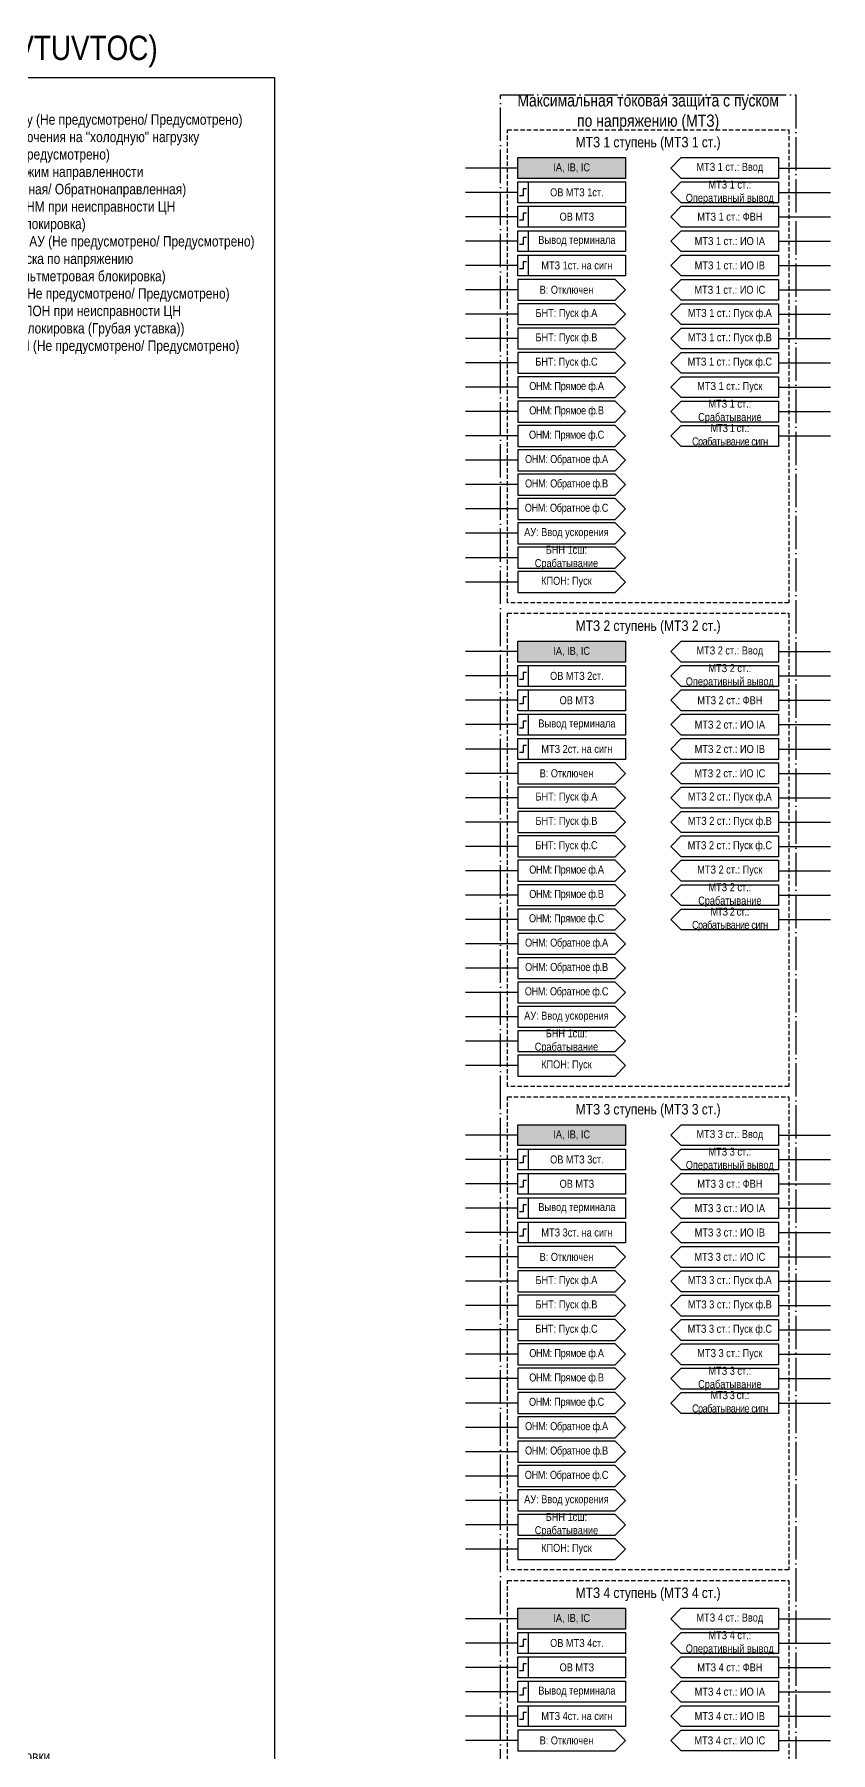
# Model space of a CAD drawing. Header units: millimetres. Extents: x -73 to 767, y -297 to 677.
# Drawn here: x 290.9 to 520, y 183.5 to 677.4 of the extents above; entities that cross this region are included whole.
import ezdxf

# ---------------------------------------------------------------- set-up
doc = ezdxf.new("R2010")
doc.units = ezdxf.units.MM
doc.linetypes.add('ACAD_ISO04W100', pattern=[30, 24, -3, 0, -3])
doc.linetypes.add('штриховая2', pattern=[0.375, 0.25, -0.125])
doc.layers.add('TEXT', color=7, linetype='Continuous', lineweight=25)
doc.styles.add('2.5_Gost_RD', font='ARIALN.TTF', dxfattribs={"height": 2.5})
doc.styles.add('3.5_Gost_RD', font='ARIALN.TTF', dxfattribs={"height": 3.5})

msp = doc.modelspace()

# ---------------------------------------------------------------- hatches: boundary and pattern name
at = {"ltscale": 100, "true_color": 0xf7941d}
h = msp.add_hatch(color=30, dxfattribs=at)
h.dxf.hatch_style = 1
h.paths.add_polyline_path([(430, 642), (461, 642), (461, 636), (430, 636)])
h = msp.add_hatch(color=30, dxfattribs=at)
h.dxf.hatch_style = 1
h.paths.add_polyline_path([(430, 503), (461, 503), (461, 497), (430, 497)])
h = msp.add_hatch(color=30, dxfattribs=at)
h.dxf.hatch_style = 1
h.paths.add_polyline_path([(430, 364), (461, 364), (461, 358), (430, 358)])
h = msp.add_hatch(color=30, dxfattribs=at)
h.dxf.hatch_style = 1
h.paths.add_polyline_path([(430, 225), (461, 225), (461, 219), (430, 219)])

# ---------------------------------------------------------------- linework, layer by layer
at = {"ltscale": 100}
for p, q in [((430, 639), (415, 639)), ((505, 639), (520, 639)), ((430, 632), (415, 632)), ((505, 632), (520, 632)), ((430, 625), (415, 625)), ((505, 625), (520, 625)), ((430, 618), (415, 618)), ((505, 618), (520, 618)), ((430, 611), (415, 611)), ((505, 611), (520, 611)), ((430, 604), (415, 604)), ((505, 604), (520, 604)), ((430, 597), (415, 597)), ((505, 597), (520, 597)), ((430, 590), (415, 590)), ((505, 590), (520, 590)), ((430, 583), (415, 583)), ((505, 583), (520, 583)), ((430, 576), (415, 576)), ((505, 576), (520, 576)), ((430, 569), (415, 569)), ((505, 569), (520, 569)), ((430, 562), (415, 562)), ((505, 562), (520, 562)), ((430, 555), (415, 555)), ((430, 548), (415, 548)), ((430, 541), (415, 541)), ((430, 534), (415, 534)), ((430, 527), (415, 527)), ((430, 520), (415, 520)), ((430, 500), (415, 500)), ((505, 500), (520, 500)), ((430, 493), (415, 493)), ((505, 493), (520, 493)), ((430, 486), (415, 486)), ((505, 486), (520, 486)), ((430, 479), (415, 479)), ((505, 479), (520, 479)), ((430, 472), (415, 472)), ((505, 472), (520, 472)), ((430, 465), (415, 465)), ((505, 465), (520, 465)), ((430, 458), (415, 458)), ((505, 458), (520, 458)), ((430, 451), (415, 451)), ((505, 451), (520, 451)), ((430, 444), (415, 444)), ((505, 444), (520, 444)), ((430, 437), (415, 437)), ((505, 437), (520, 437)), ((430, 430), (415, 430)), ((505, 430), (520, 430)), ((430, 423), (415, 423)), ((505, 423), (520, 423)), ((430, 416), (415, 416)), ((430, 409), (415, 409)), ((430, 402), (415, 402)), ((430, 395), (415, 395)), ((430, 388), (415, 388)), ((430, 381), (415, 381)), ((430, 361), (415, 361)), ((505, 361), (520, 361)), ((430, 354), (415, 354)), ((505, 354), (520, 354)), ((430, 347), (415, 347)), ((505, 347), (520, 347)), ((430, 340), (415, 340)), ((505, 340), (520, 340)), ((430, 333), (415, 333)), ((505, 333), (520, 333)), ((430, 326), (415, 326)), ((505, 326), (520, 326)), ((430, 319), (415, 319)), ((505, 319), (520, 319)), ((430, 312), (415, 312)), ((505, 312), (520, 312)), ((430, 305), (415, 305)), ((505, 305), (520, 305)), ((430, 298), (415, 298)), ((505, 298), (520, 298)), ((430, 291), (415, 291)), ((505, 291), (520, 291)), ((430, 284), (415, 284)), ((505, 284), (520, 284)), ((430, 277), (415, 277)), ((430, 270), (415, 270)), ((430, 263), (415, 263)), ((430, 256), (415, 256)), ((430, 249), (415, 249)), ((430, 242), (415, 242)), ((430, 222), (415, 222)), ((505, 222), (520, 222)), ((430, 215), (415, 215)), ((505, 215), (520, 215)), ((430, 208), (415, 208)), ((505, 208), (520, 208)), ((430, 201), (415, 201)), ((505, 201), (520, 201)), ((430, 194), (415, 194)), ((505, 194), (520, 194)), ((430, 187), (415, 187)), ((505, 187), (520, 187))]:
    msp.add_line(p, q, dxfattribs=at)
at = {"color": 3, "ltscale": 100}
msp.add_lwpolyline([(0, 665), (360, 665), (360, 0), (0, 0)], close=True, dxfattribs=at)
at = {"color": 251, "linetype": 'ACAD_ISO04W100', "lineweight": 30, "ltscale": 0.4, "true_color": 0x58595b}
msp.add_lwpolyline([(425, 660), (510, 660), (510, -297), (425, -297)], close=True, dxfattribs=at)
at = {"linetype": 'штриховая2', "ltscale": 5}
for points in [[(427, 650), (508, 650), (508, 514), (427, 514)], [(427, 511), (508, 511), (508, 375), (427, 375)], [(427, 372), (508, 372), (508, 236), (427, 236)], [(427, 233), (508, 233), (508, 97), (427, 97)]]:
    msp.add_lwpolyline(points, close=True, dxfattribs=at)
at = {"ltscale": 100}
for points in [[(430, 642), (461, 642), (461, 636), (430, 636)], [(505, 642), (505, 636), (477, 636), (474, 639), (477, 642)], [(430, 635), (433, 635), (433, 629), (430, 629)], [(430, 635), (461, 635), (461, 629), (430, 629)], [(505, 635), (505, 629), (477, 629), (474, 632), (477, 635)], [(430, 628), (433, 628), (433, 622), (430, 622)], [(430, 628), (461, 628), (461, 622), (430, 622)], [(430, 621), (433, 621), (433, 615), (430, 615)], [(430, 621), (461, 621), (461, 615), (430, 615)], [(505, 621), (505, 615), (477, 615), (474, 618), (477, 621)], [(430, 614), (433, 614), (433, 608), (430, 608)], [(430, 614), (461, 614), (461, 608), (430, 608)], [(505, 614), (505, 608), (477, 608), (474, 611), (477, 614)], [(505, 607), (505, 601), (477, 601), (474, 604), (477, 607)], [(505, 600), (505, 594), (477, 594), (474, 597), (477, 600)], [(505, 593), (505, 587), (477, 587), (474, 590), (477, 593)], [(505, 586), (505, 580), (477, 580), (474, 583), (477, 586)], [(505, 579), (505, 573), (477, 573), (474, 576), (477, 579)], [(505, 572), (505, 566), (477, 566), (474, 569), (477, 572)], [(505, 565), (505, 559), (477, 559), (474, 562), (477, 565)], [(430, 503), (461, 503), (461, 497), (430, 497)], [(505, 503), (505, 497), (477, 497), (474, 500), (477, 503)], [(430, 496), (433, 496), (433, 490), (430, 490)], [(430, 496), (461, 496), (461, 490), (430, 490)], [(505, 496), (505, 490), (477, 490), (474, 493), (477, 496)], [(430, 489), (433, 489), (433, 483), (430, 483)], [(430, 489), (461, 489), (461, 483), (430, 483)], [(430, 482), (433, 482), (433, 476), (430, 476)], [(430, 482), (461, 482), (461, 476), (430, 476)], [(505, 482), (505, 476), (477, 476), (474, 479), (477, 482)], [(430, 475), (433, 475), (433, 469), (430, 469)], [(430, 475), (461, 475), (461, 469), (430, 469)], [(505, 475), (505, 469), (477, 469), (474, 472), (477, 475)], [(505, 468), (505, 462), (477, 462), (474, 465), (477, 468)], [(505, 461), (505, 455), (477, 455), (474, 458), (477, 461)], [(505, 454), (505, 448), (477, 448), (474, 451), (477, 454)], [(505, 447), (505, 441), (477, 441), (474, 444), (477, 447)], [(505, 440), (505, 434), (477, 434), (474, 437), (477, 440)], [(505, 433), (505, 427), (477, 427), (474, 430), (477, 433)], [(505, 426), (505, 420), (477, 420), (474, 423), (477, 426)], [(430, 364), (461, 364), (461, 358), (430, 358)], [(505, 364), (505, 358), (477, 358), (474, 361), (477, 364)], [(430, 357), (433, 357), (433, 351), (430, 351)], [(430, 357), (461, 357), (461, 351), (430, 351)], [(505, 357), (505, 351), (477, 351), (474, 354), (477, 357)], [(430, 350), (433, 350), (433, 344), (430, 344)], [(430, 350), (461, 350), (461, 344), (430, 344)], [(430, 343), (433, 343), (433, 337), (430, 337)], [(430, 343), (461, 343), (461, 337), (430, 337)], [(505, 343), (505, 337), (477, 337), (474, 340), (477, 343)], [(430, 336), (433, 336), (433, 330), (430, 330)], [(430, 336), (461, 336), (461, 330), (430, 330)], [(505, 336), (505, 330), (477, 330), (474, 333), (477, 336)], [(505, 329), (505, 323), (477, 323), (474, 326), (477, 329)], [(505, 322), (505, 316), (477, 316), (474, 319), (477, 322)], [(505, 315), (505, 309), (477, 309), (474, 312), (477, 315)], [(505, 308), (505, 302), (477, 302), (474, 305), (477, 308)], [(505, 301), (505, 295), (477, 295), (474, 298), (477, 301)], [(505, 294), (505, 288), (477, 288), (474, 291), (477, 294)], [(505, 287), (505, 281), (477, 281), (474, 284), (477, 287)], [(430, 225), (461, 225), (461, 219), (430, 219)], [(505, 225), (505, 219), (477, 219), (474, 222), (477, 225)], [(430, 218), (433, 218), (433, 212), (430, 212)], [(430, 218), (461, 218), (461, 212), (430, 212)], [(505, 218), (505, 212), (477, 212), (474, 215), (477, 218)], [(430, 211), (433, 211), (433, 205), (430, 205)], [(430, 211), (461, 211), (461, 205), (430, 205)], [(430, 204), (433, 204), (433, 198), (430, 198)], [(430, 204), (461, 204), (461, 198), (430, 198)], [(505, 204), (505, 198), (477, 198), (474, 201), (477, 204)], [(430, 197), (433, 197), (433, 191), (430, 191)], [(430, 197), (461, 197), (461, 191), (430, 191)], [(505, 197), (505, 191), (477, 191), (474, 194), (477, 197)], [(505, 190), (505, 184), (477, 184), (474, 187), (477, 190)]]:
    msp.add_lwpolyline(points, close=True, dxfattribs=at)
at = {"lineweight": 30, "ltscale": 100}
for points in [[(432.5, 633), (431.5, 633), (431.5, 631), (430.5, 631)], [(432.5, 626), (431.5, 626), (431.5, 624), (430.5, 624)], [(432.5, 619), (431.5, 619), (431.5, 617), (430.5, 617)], [(432.5, 612), (431.5, 612), (431.5, 610), (430.5, 610)], [(432.5, 494), (431.5, 494), (431.5, 492), (430.5, 492)], [(432.5, 487), (431.5, 487), (431.5, 485), (430.5, 485)], [(432.5, 480), (431.5, 480), (431.5, 478), (430.5, 478)], [(432.5, 473), (431.5, 473), (431.5, 471), (430.5, 471)], [(432.5, 355), (431.5, 355), (431.5, 353), (430.5, 353)], [(432.5, 348), (431.5, 348), (431.5, 346), (430.5, 346)], [(432.5, 341), (431.5, 341), (431.5, 339), (430.5, 339)], [(432.5, 334), (431.5, 334), (431.5, 332), (430.5, 332)], [(432.5, 216), (431.5, 216), (431.5, 214), (430.5, 214)], [(432.5, 209), (431.5, 209), (431.5, 207), (430.5, 207)], [(432.5, 202), (431.5, 202), (431.5, 200), (430.5, 200)], [(432.5, 195), (431.5, 195), (431.5, 193), (430.5, 193)]]:
    msp.add_lwpolyline(points, dxfattribs=at)
at = {"ltscale": 100}
for points in [[(505, 622), (477, 622), (474, 625), (477, 628), (505, 628), (505, 622), (477, 622), (474, 625), (477, 628), (505, 628)], [(461, 604), (458, 607), (430, 607), (430, 601), (458, 601), (461, 604)], [(461, 597), (458, 600), (430, 600), (430, 594), (458, 594), (461, 597)], [(461, 590), (458, 593), (430, 593), (430, 587), (458, 587), (461, 590)], [(461, 583), (458, 586), (430, 586), (430, 580), (458, 580), (461, 583)], [(461, 576), (458, 579), (430, 579), (430, 573), (458, 573), (461, 576)], [(461, 569), (458, 572), (430, 572), (430, 566), (458, 566), (461, 569)], [(461, 562), (458, 565), (430, 565), (430, 559), (458, 559), (461, 562)], [(461, 555), (458, 558), (430, 558), (430, 552), (458, 552), (461, 555)], [(461, 548), (458, 551), (430, 551), (430, 545), (458, 545), (461, 548)], [(461, 541), (458, 544), (430, 544), (430, 538), (458, 538), (461, 541)], [(461, 534), (458, 537), (430, 537), (430, 531), (458, 531), (461, 534)], [(461, 527), (458, 530), (430, 530), (430, 524), (458, 524), (461, 527)], [(461, 520), (458, 523), (430, 523), (430, 517), (458, 517), (461, 520)], [(505, 483), (477, 483), (474, 486), (477, 489), (505, 489), (505, 483), (477, 483), (474, 486), (477, 489), (505, 489)], [(461, 465), (458, 468), (430, 468), (430, 462), (458, 462), (461, 465)], [(461, 458), (458, 461), (430, 461), (430, 455), (458, 455), (461, 458)], [(461, 451), (458, 454), (430, 454), (430, 448), (458, 448), (461, 451)], [(461, 444), (458, 447), (430, 447), (430, 441), (458, 441), (461, 444)], [(461, 437), (458, 440), (430, 440), (430, 434), (458, 434), (461, 437)], [(461, 430), (458, 433), (430, 433), (430, 427), (458, 427), (461, 430)], [(461, 423), (458, 426), (430, 426), (430, 420), (458, 420), (461, 423)], [(461, 416), (458, 419), (430, 419), (430, 413), (458, 413), (461, 416)], [(461, 409), (458, 412), (430, 412), (430, 406), (458, 406), (461, 409)], [(461, 402), (458, 405), (430, 405), (430, 399), (458, 399), (461, 402)], [(461, 395), (458, 398), (430, 398), (430, 392), (458, 392), (461, 395)], [(461, 388), (458, 391), (430, 391), (430, 385), (458, 385), (461, 388)], [(461, 381), (458, 384), (430, 384), (430, 378), (458, 378), (461, 381)], [(505, 344), (477, 344), (474, 347), (477, 350), (505, 350), (505, 344), (477, 344), (474, 347), (477, 350), (505, 350)], [(461, 326), (458, 329), (430, 329), (430, 323), (458, 323), (461, 326)], [(461, 319), (458, 322), (430, 322), (430, 316), (458, 316), (461, 319)], [(461, 312), (458, 315), (430, 315), (430, 309), (458, 309), (461, 312)], [(461, 305), (458, 308), (430, 308), (430, 302), (458, 302), (461, 305)], [(461, 298), (458, 301), (430, 301), (430, 295), (458, 295), (461, 298)], [(461, 291), (458, 294), (430, 294), (430, 288), (458, 288), (461, 291)], [(461, 284), (458, 287), (430, 287), (430, 281), (458, 281), (461, 284)], [(461, 277), (458, 280), (430, 280), (430, 274), (458, 274), (461, 277)], [(461, 270), (458, 273), (430, 273), (430, 267), (458, 267), (461, 270)], [(461, 263), (458, 266), (430, 266), (430, 260), (458, 260), (461, 263)], [(461, 256), (458, 259), (430, 259), (430, 253), (458, 253), (461, 256)], [(461, 249), (458, 252), (430, 252), (430, 246), (458, 246), (461, 249)], [(461, 242), (458, 245), (430, 245), (430, 239), (458, 239), (461, 242)], [(505, 205), (477, 205), (474, 208), (477, 211), (505, 211), (505, 205), (477, 205), (474, 208), (477, 211), (505, 211)], [(461, 187), (458, 190), (430, 190), (430, 184), (458, 184), (461, 187)]]:
    msp.add_lwpolyline(points, dxfattribs=at)

# ---------------------------------------------------------------- texts
at = {"color": 30, "ltscale": 100, "attachment_point": 5, "style": '3.5_Gost_RD'}
for s, insert, char_height, width in [('{\\C3;Максимальная токовая защита с пуском по напряжению (МТЗ/U) (LVTUVTOC)}', (180, 672.5), 7, 360), ('{\\C30;\\c1938679;Максимальная токовая защита с пуском \\Pпо напряжению (МТЗ)}', (467.5, 655), 3.5, 85), ('SGF1 - {\\LВвод_функции} - Ввод функции в работу (Не предусмотрено/ Предусмотрено)\\PSGF2 - {\\LВвод_ФВН} - Ввод функции включения на "холодную" нагрузку \\P^I(Не предусмотрено/ Предусмотрено)\\PSGF3 - {\\LНаправленность} - Режим направленности \\P^I(Ненаправленная/ Прямонаправленная/ Обратнонаправленная)\\PSGF4 - {\\LРеж_БНН_ОНМ} - Режим ОНМ при неисправности ЦН \\P^I(Блокировка/ Деблокировка)\\PSGF5 - {\\LНенапр_АУ} - Вывод направленности при АУ (Не предусмотрено/ Предусмотрено)\\PSGF6 - {\\LТип_КПОН} - Тип пуска по напряжению \\P^I(Управляющее напряжение/ Вольтметровая блокировка)\\PSGF7 - {\\LРеж_БНТ} - Режим контроля от БНТ (Не предусмотрено/ Предусмотрено)\\PSGF8 - {\\LРеж_БНН_КПОН} - Режим КПОН при неисправности ЦН \\P^I (Деблокировка (Чувств. уставка)/ Блокировка (Грубая уставка))\\PSGF9 - {\\LРеж_КПОН} - Режим контроля от КПОН (Не предусмотрено/ Предусмотрено)', (282.5, 620), 3, 145), ('{\\C30;\\c1938679;МТЗ 1 ступень (МТЗ 1 ст.)}', (467.5, 646), 3, 81), ('{\\C30;\\c1938679;МТЗ 2 ступень (МТЗ 2 ст.)}', (467.5, 507), 3, 81), ('{\\C30;\\c1938679;МТЗ 3 ступень (МТЗ 3 ст.)}', (467.5, 368), 3, 81), ('{\\C30;\\c1938679;МТЗ 4 ступень (МТЗ 4 ст.)}', (467.5, 229), 3, 81), ('SGF1 - {\\LБлокЛЗШ_выбор_ст} - Выбор ступени блокировки \\P^I(Не предусмотрено/ 1 ступень/ 2 ступень/ 3 ступень/ 4 ступень/ 1 или 3 ступень/ 2 или 4 ступень)', (250, 179.5), 3, 170)]:
    msp.add_mtext(s, dxfattribs=dict(at, insert=insert, char_height=char_height, width=width))
at = {"ltscale": 100, "char_height": 2.3, "width": 28, "attachment_point": 5, "style": '2.5_Gost_RD'}
for s, insert in [('МТЗ 1 ст.: Ввод', (491, 639)), ('МТЗ 1 ст.: Оперативный вывод', (491, 632)), ('МТЗ 1 ст.: ФВН', (491, 625)), ('Вывод терминала', (447, 618)), ('МТЗ 1 ст.: ИО IА', (491, 618)), ('МТЗ 1ст. на сигн', (447, 611)), ('МТЗ 1 ст.: ИО IВ', (491, 611)), ('МТЗ 1 ст.: ИО IС', (491, 604)), ('МТЗ 1 ст.: Пуск ф.А', (491, 597)), ('МТЗ 1 ст.: Пуск ф.В', (491, 590)), ('МТЗ 1 ст.: Пуск ф.С', (491, 583)), ('МТЗ 1 ст.: Пуск', (491, 576)), ('МТЗ 1 ст.: Срабатывание ', (491, 569)), ('{\\T0.9;МТЗ 1 ст.: Срабатывание сигн}', (491, 562)), ('КПОН: Пуск', (444, 520)), ('МТЗ 2 ст.: Ввод', (491, 500)), ('МТЗ 2 ст.: Оперативный вывод', (491, 493)), ('МТЗ 2 ст.: ФВН', (491, 486)), ('Вывод терминала', (447, 479)), ('МТЗ 2 ст.: ИО IА', (491, 479)), ('МТЗ 2ст. на сигн', (447, 472)), ('МТЗ 2 ст.: ИО IВ', (491, 472)), ('МТЗ 2 ст.: ИО IС', (491, 465)), ('МТЗ 2 ст.: Пуск ф.А', (491, 458)), ('МТЗ 2 ст.: Пуск ф.В', (491, 451)), ('МТЗ 2 ст.: Пуск ф.С', (491, 444)), ('МТЗ 2 ст.: Пуск', (491, 437)), ('МТЗ 2 ст.: Срабатывание ', (491, 430)), ('{\\T0.9;МТЗ 2 ст.: Срабатывание сигн}', (491, 423)), ('КПОН: Пуск', (444, 381)), ('МТЗ 3 ст.: Ввод', (491, 361)), ('МТЗ 3 ст.: Оперативный вывод', (491, 354)), ('МТЗ 3 ст.: ФВН', (491, 347)), ('Вывод терминала', (447, 340)), ('МТЗ 3 ст.: ИО IА', (491, 340)), ('МТЗ 3ст. на сигн', (447, 333)), ('МТЗ 3 ст.: ИО IВ', (491, 333)), ('МТЗ 3 ст.: ИО IС', (491, 326)), ('МТЗ 3 ст.: Пуск ф.А', (491, 319)), ('МТЗ 3 ст.: Пуск ф.В', (491, 312)), ('МТЗ 3 ст.: Пуск ф.С', (491, 305)), ('МТЗ 3 ст.: Пуск', (491, 298)), ('МТЗ 3 ст.: Срабатывание ', (491, 291)), ('{\\T0.9;МТЗ 3 ст.: Срабатывание сигн}', (491, 284)), ('КПОН: Пуск', (444, 242)), ('МТЗ 4 ст.: Ввод', (491, 222)), ('МТЗ 4 ст.: Оперативный вывод', (491, 215)), ('МТЗ 4 ст.: ФВН', (491, 208)), ('Вывод терминала', (447, 201)), ('МТЗ 4 ст.: ИО IА', (491, 201)), ('МТЗ 4ст. на сигн', (447, 194)), ('МТЗ 4 ст.: ИО IВ', (491, 194)), ('МТЗ 4 ст.: ИО IС', (491, 187))]:
    msp.add_mtext(s, dxfattribs=dict(at, insert=insert))
at = {"layer": 'TEXT', "ltscale": 100, "char_height": 2.3, "attachment_point": 5, "style": '2.5_Gost_RD'}
for s, insert, width in [('IA, IB, IC', (445.5, 639), 31), ('ОВ МТЗ 1ст.', (447, 632), 28), ('ОВ МТЗ', (447, 625), 28), ('В: Отключен', (444, 604), 28), ('БНТ: Пуск ф.А', (444, 597), 28), ('БНТ: Пуск ф.В', (444, 590), 28), ('БНТ: Пуск ф.С', (444, 583), 28), ('{\\T0.95;ОНМ: Прямое ф.А}', (444, 576), 28), ('{\\T0.95;ОНМ: Прямое ф.В}', (444, 569), 28), ('{\\T0.95;ОНМ: Прямое ф.С}', (444, 562), 28), ('{\\T0.95;ОНМ: Обратное ф.А}', (444, 555), 28), ('{\\T0.95;ОНМ: Обратное ф.В}', (444, 548), 28), ('{\\T0.95;ОНМ: Обратное ф.С}', (444, 541), 28), ('АУ: Ввод ускорения', (444, 534), 28), ('БНН 1сш: Срабатывание', (444, 527), 28), ('IA, IB, IC', (445.5, 500), 31), ('ОВ МТЗ 2ст.', (447, 493), 28), ('ОВ МТЗ', (447, 486), 28), ('В: Отключен', (444, 465), 28), ('БНТ: Пуск ф.А', (444, 458), 28), ('БНТ: Пуск ф.В', (444, 451), 28), ('БНТ: Пуск ф.С', (444, 444), 28), ('{\\T0.95;ОНМ: Прямое ф.А}', (444, 437), 28), ('{\\T0.95;ОНМ: Прямое ф.В}', (444, 430), 28), ('{\\T0.95;ОНМ: Прямое ф.С}', (444, 423), 28), ('{\\T0.95;ОНМ: Обратное ф.А}', (444, 416), 28), ('{\\T0.95;ОНМ: Обратное ф.В}', (444, 409), 28), ('{\\T0.95;ОНМ: Обратное ф.С}', (444, 402), 28), ('АУ: Ввод ускорения', (444, 395), 28), ('БНН 1сш: Срабатывание', (444, 388), 28), ('IA, IB, IC', (445.5, 361), 31), ('ОВ МТЗ 3ст.', (447, 354), 28), ('ОВ МТЗ', (447, 347), 28), ('В: Отключен', (444, 326), 28), ('БНТ: Пуск ф.А', (444, 319), 28), ('БНТ: Пуск ф.В', (444, 312), 28), ('БНТ: Пуск ф.С', (444, 305), 28), ('{\\T0.95;ОНМ: Прямое ф.А}', (444, 298), 28), ('{\\T0.95;ОНМ: Прямое ф.В}', (444, 291), 28), ('{\\T0.95;ОНМ: Прямое ф.С}', (444, 284), 28), ('{\\T0.95;ОНМ: Обратное ф.А}', (444, 277), 28), ('{\\T0.95;ОНМ: Обратное ф.В}', (444, 270), 28), ('{\\T0.95;ОНМ: Обратное ф.С}', (444, 263), 28), ('АУ: Ввод ускорения', (444, 256), 28), ('БНН 1сш: Срабатывание', (444, 249), 28), ('IA, IB, IC', (445.5, 222), 31), ('ОВ МТЗ 4ст.', (447, 215), 28), ('ОВ МТЗ', (447, 208), 28), ('В: Отключен', (444, 187), 28)]:
    msp.add_mtext(s, dxfattribs=dict(at, insert=insert, width=width))

doc.saveas('drawing.dxf')
